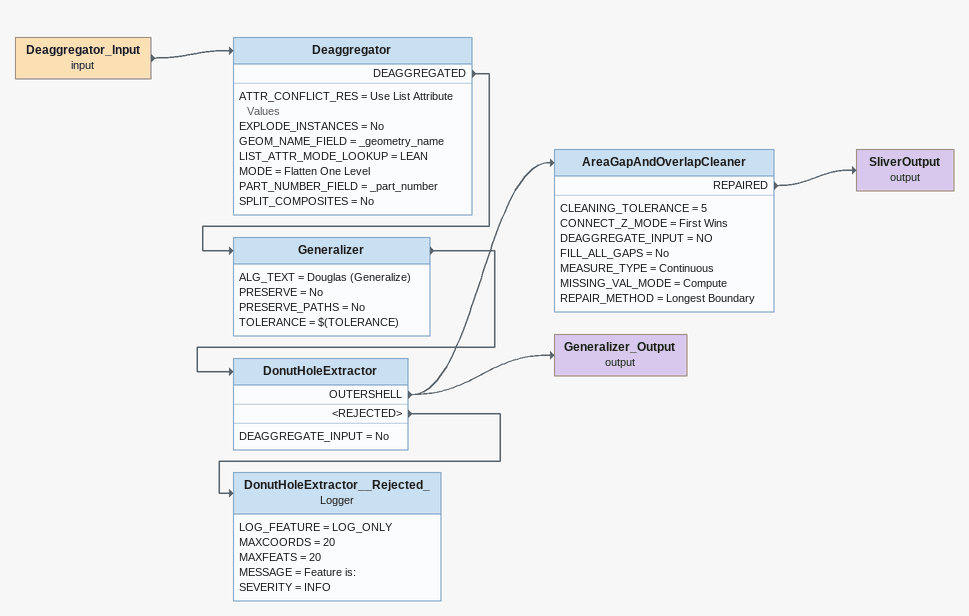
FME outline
Deaggregator_Input (input)
    -> Deaggregator
Deaggregator
    ATTR_CONFLICT_RES = Use List Attribute Values
    EXPLODE_INSTANCES = No
    GEOM_NAME_FIELD = _geometry_name
    LIST_ATTR_MODE_LOOKUP = LEAN
    MODE = Flatten One Level
    PART_NUMBER_FIELD = _part_number
    SPLIT_COMPOSITES = No
    DEAGGREGATED -> Generalizer
Generalizer
    ALG_TEXT = Douglas (Generalize)
    PRESERVE = No
    PRESERVE_PATHS = No
    TOLERANCE = $(TOLERANCE)
    -> DonutHoleExtractor
DonutHoleExtractor
    DEAGGREGATE_INPUT = No
    OUTERSHELL -> Generalizer_Output (output)
    OUTERSHELL -> AreaGapAndOverlapCleaner
    <REJECTED> -> DonutHoleExtractor__Rejected_
AreaGapAndOverlapCleaner
    CLEANING_TOLERANCE = 5
    CONNECT_Z_MODE = First Wins
    DEAGGREGATE_INPUT = NO
    FILL_ALL_GAPS = No
    MEASURE_TYPE = Continuous
    MISSING_VAL_MODE = Compute
    REPAIR_METHOD = Longest Boundary
    REPAIRED -> SliverOutput (output)
SliverOutput (output)
Generalizer_Output (output)
DonutHoleExtractor__Rejected_: Logger
    LOG_FEATURE = LOG_ONLY
    MAXCOORDS = 20
    MAXFEATS = 20
    MESSAGE = Feature is:
    SEVERITY = INFO
